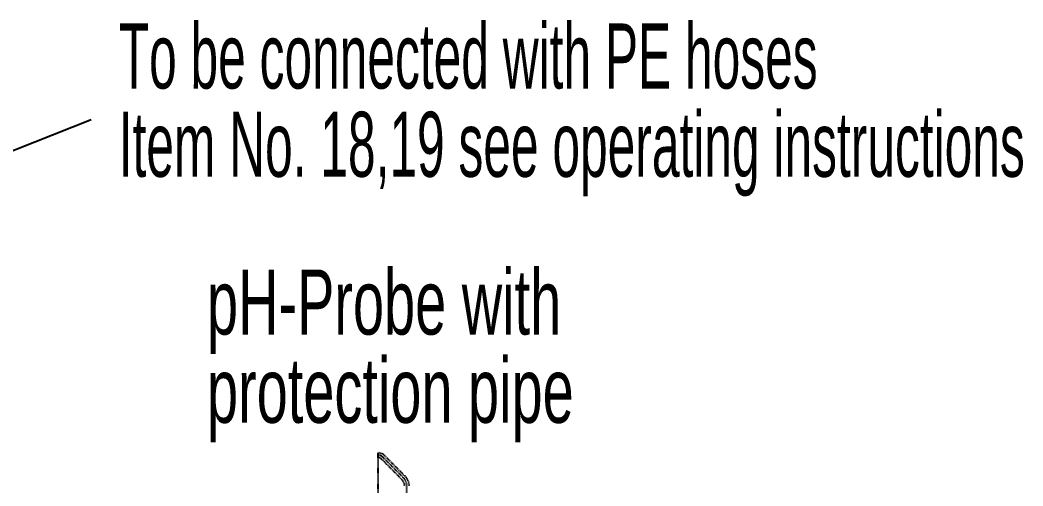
# Model space of a CAD drawing. Extents: x 77471 to 85881, y 26709 to 38599.
# Drawn here: x 80437 to 81516, y 36859 to 37361 of the extents above; entities that cross this region are included whole.
import ezdxf
from ezdxf.enums import TextEntityAlignment as Align

# ---------------------------------------------------------------- set-up
doc = ezdxf.new("R2010")
doc.units = 0
doc.header["$MEASUREMENT"] = 0
doc.linetypes.add('DASHDOT', pattern=[1, 0.5, -0.25, 0, -0.25])
doc.linetypes.add('HIDDEN', pattern=[0.375, 0.25, -0.125])
for name, color, linetype in [('15', 7, 'CONTINUOUS'), ('17', 7, 'CONTINUOUS'), ('49', 7, 'CONTINUOUS')]:
    doc.layers.add(name, color=color, linetype=linetype)
doc.styles.get("Standard").update_dxf_attribs({"font": 'txt', "height": 0.2})

msp = doc.modelspace()

# ---------------------------------------------------------------- linework, layer by layer
at = {"layer": '15', "color": 1, "linetype": 'Continuous'}
msp.add_line((80224, 37139.3), (80513.1, 37253.6), dxfattribs=at)
at = {"layer": '49', "color": 2, "linetype": 'DASHDOT'}
for p, q in [((80821.8, 33131.6), (80821.8, 36894.9)), ((80849.1, 36868.1), (80827.1, 36890.2)), ((80852.8, 36754.9), (80852.8, 36859.3))]:
    msp.add_line(p, q, dxfattribs=at)
at = {"layer": '49', "color": 92, "linetype": 'DASHDOT'}
for p, q in [((80847.3, 36866.3), (80825.3, 36888.5)), ((80850.9, 36869.8), (80828.8, 36892))]:
    msp.add_line(p, q, dxfattribs=at)
for centre, radius, start, end in [((80821.8, 36884.9), 10, 44.6429, 90), ((80821.8, 36884.9), 5, 43.852, 90), ((80840.3, 36859.3), 10, 0, 44.822), ((80840.3, 36859.3), 15, 0, 44.8343)]:
    msp.add_arc(centre, radius, start, end, dxfattribs=at)
at = {"layer": '49', "color": 2, "linetype": 'DASHDOT'}
for centre, radius, start, end in [((80821.8, 36884.9), 7.5, 44.2461, 90), ((80840.3, 36859.3), 12.5, 0, 44.8251)]:
    msp.add_arc(centre, radius, start, end, dxfattribs=at)

# ---------------------------------------------------------------- texts
at = {"layer": '17', "color": 215, "linetype": 'Continuous', "width": 0.571429}
for s, p in [('To be connected with PE hoses', (80542.7, 37322)), ('Item No. 18,19 see operating instructions', (80542.7, 37227))]:
    msp.add_text(s, height=70, dxfattribs=at).set_placement(p, align=Align.MIDDLE_LEFT)
at = {"layer": '17', "color": 215, "linetype": 'HIDDEN', "width": 0.642857}
for s, p in [('pH-Probe with ', (80637.7, 37022.2)), ('protection pipe', (80637.7, 36927.2))]:
    msp.add_text(s, height=70, dxfattribs=at).set_placement(p)

doc.saveas('drawing.dxf')
